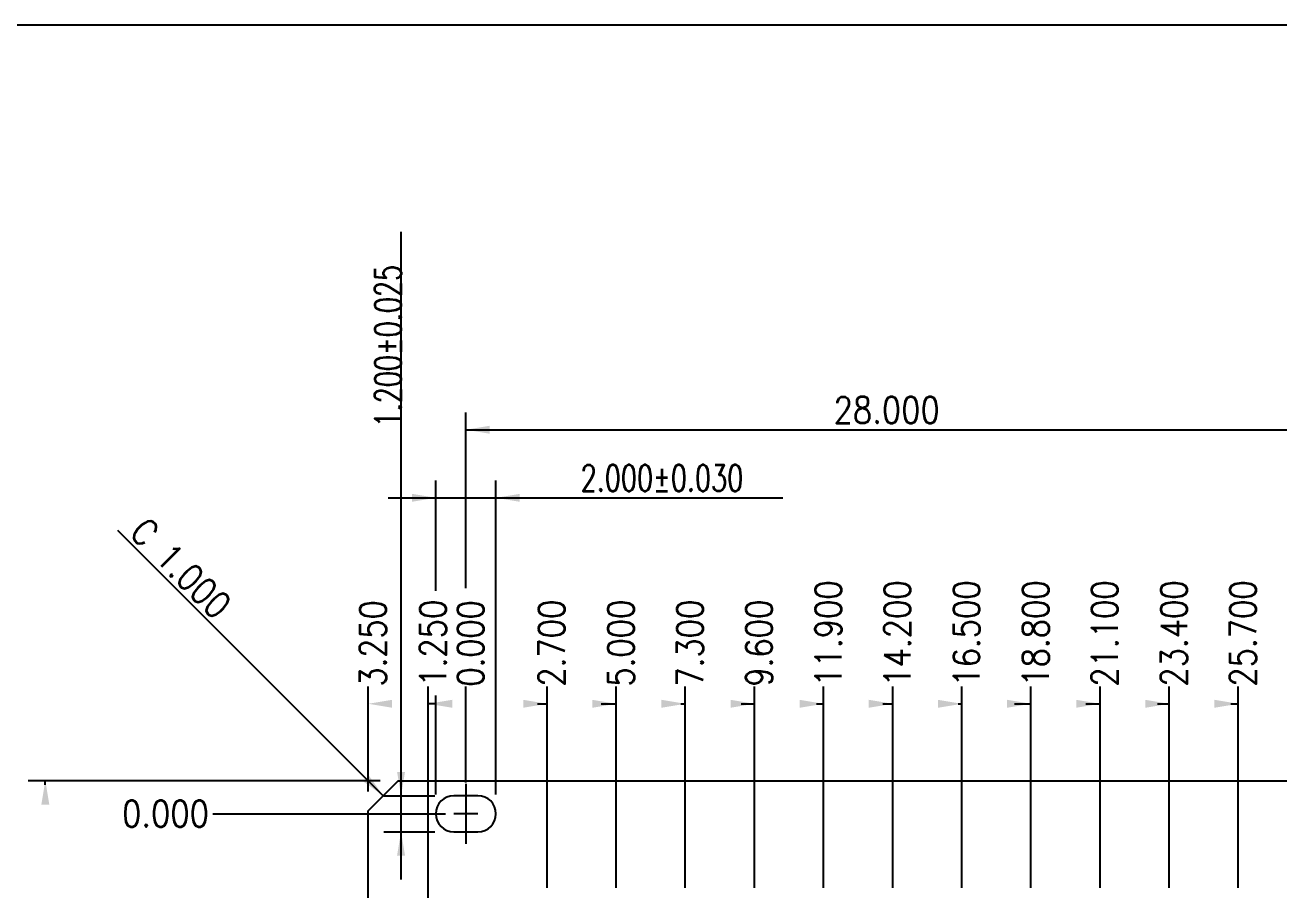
# Model space of a CAD drawing. Extents: x -105 to 405, y -68 to 126.
# Drawn here: x 222.39 to 264.11, y 97.54 to 126.32 of the extents above; entities that cross this region are included whole.
import ezdxf

# ---------------------------------------------------------------- set-up
doc = ezdxf.new("R2010")
doc.units = 0
doc.linetypes.add('CENTER', pattern=[12, 7.5, -1.5, 1.5, -1.5])
for name, color, linetype in [('2', 7, 'CONTINUOUS'), ('2D', 4, 'CONTINUOUS'), ('TEMPLATE', 6, 'CONTINUOUS')]:
    doc.layers.add(name, color=color, linetype=linetype)
doc.styles.get("Standard").update_dxf_attribs({"font": 'ROMANS', "bigfont": 'EXTFONT2'})

msp = doc.modelspace()

# ---------------------------------------------------------------- linework, layer by layer
at = {"layer": '2', "linetype": 'CONTINUOUS'}
msp.add_lwpolyline([(233.8045, 60.1749), (233.8045, 70.1749), (234.8045, 70.1749, 0.4142136), (235.8045, 71.1749), (235.8045, 78.1749, 0.4142136), (234.8045, 79.1749), (233.8045, 79.1749), (233.8045, 81.1749), (234.8045, 81.1749, 0.4142136), (235.8045, 82.1749), (235.8045, 89.1749, 0.4142136), (234.8045, 90.1749), (233.8045, 90.1749), (233.8045, 100.1749), (234.8045, 101.1749), (297.7078, 101.1749)], format="xyb", dxfattribs=at)
at = {"layer": '2D', "color": 7, "linetype": 'CONTINUOUS'}
for p, q in [((234.8971, 100.6749), (234.8971, 119.4419)), ((237.0545, 107.5784), (237.0545, 113.4245)), ((237.0545, 112.853), (265.0545, 112.853)), ((236.0545, 107.4898), (236.0545, 111.1595)), ((238.0545, 100.7099), (238.0545, 111.1595)), ((234.467, 110.588), (239.642, 110.588)), ((238.0545, 110.588), (247.6023, 110.588)), ((234.3045, 100.6749), (225.478, 109.5015)), ((233.8045, 100.8099), (233.8045, 104.3053)), ((235.8045, 89.8099), (235.8045, 104.3053)), ((237.0545, 101.1099), (237.0545, 104.3053)), ((239.7545, 97.6099), (239.7545, 104.3053)), ((242.0545, 97.6099), (242.0545, 104.3053)), ((244.3545, 97.6099), (244.3545, 104.3053)), ((246.6545, 97.6099), (246.6545, 104.3053)), ((248.9545, 97.6099), (248.9545, 104.3053)), ((251.2545, 97.6099), (251.2545, 104.3053)), ((253.5545, 97.6099), (253.5545, 104.3053)), ((255.8545, 97.6099), (255.8545, 104.3053)), ((258.1545, 97.6099), (258.1545, 104.3053)), ((260.4545, 97.6099), (260.4545, 104.3053)), ((262.7545, 97.6099), (262.7545, 104.3053)), ((236.0545, 100.7099), (236.0545, 104.0136)), ((237.0545, 101.1099), (237.0545, 104.0136)), ((233.8103, 103.7338), (233.8045, 103.7338)), ((236.0341, 103.7338), (235.8045, 103.7338)), ((237.0545, 103.7338), (237.0545, 103.7338)), ((239.4406, 103.7338), (239.7545, 103.7338)), ((241.5596, 103.7338), (242.0545, 103.7338)), ((244.2027, 103.7338), (244.3545, 103.7338)), ((246.2102, 103.7338), (246.6545, 103.7338)), ((248.7195, 103.7338), (248.9545, 103.7338)), ((250.9277, 103.7338), (251.2545, 103.7338)), ((253.437, 103.7338), (253.5545, 103.7338)), ((255.3106, 103.7338), (255.8545, 103.7338)), ((257.686, 103.7338), (258.1545, 103.7338)), ((260.0615, 103.7338), (260.4545, 103.7338)), ((262.5039, 103.7338), (262.7545, 103.7338)), ((234.8971, 97.8874), (234.8971, 102.2624)), ((234.2021, 101.1749), (222.4893, 101.1749)), ((223.0608, 101.0315), (223.0608, 101.1749)), ((237.4545, 100.6749), (236.6545, 100.6749)), ((229.2054, 100.0749), (229.2054, 100.0749)), ((236.6545, 99.4749), (237.4545, 99.4749))]:
    msp.add_line(p, q, dxfattribs=at)
at = {"layer": '2D', "linetype": 'CENTER'}
msp.add_line((237.0545, 101.0749), (237.0545, 99.0749), dxfattribs=at)
at = {"layer": '2D', "color": 7}
for p, q in [((234.3256, 100.6749), (236.0195, 100.6749)), ((228.6339, 100.0749), (236.3761, 100.0749)), ((234.3256, 99.4749), (236.0195, 99.4749))]:
    msp.add_line(p, q, dxfattribs=at)
at = {"layer": '2D'}
msp.add_line((237.4545, 100.0749), (236.6545, 100.0749), dxfattribs=at)
at = {"layer": '2D', "color": 7, "linetype": 'CONTINUOUS'}
for centre, start, end in [((236.6545, 100.0749), 90, 270), ((237.4545, 100.0749), 270, 90)]:
    msp.add_arc(centre, 0.6, start, end, dxfattribs=at)
at = {"layer": '2D', "color": 7}
for points in [[(237.8482, 112.9853), (237.8482, 112.7207), (237.0545, 112.853)], [(235.2607, 110.7203), (235.2607, 110.4557), (236.0545, 110.588)], [(238.8482, 110.4557), (238.8482, 110.7203), (238.0545, 110.588)], [(234.5982, 103.8661), (234.5982, 103.6015), (233.8045, 103.7338)], [(236.5982, 103.8661), (236.5982, 103.6015), (235.8045, 103.7338)], [(238.9607, 103.6015), (238.9607, 103.8661), (239.7545, 103.7338)], [(241.2607, 103.6015), (241.2607, 103.8661), (242.0545, 103.7338)], [(243.5607, 103.6015), (243.5607, 103.8661), (244.3545, 103.7338)], [(245.8607, 103.6015), (245.8607, 103.8661), (246.6545, 103.7338)], [(248.1607, 103.6015), (248.1607, 103.8661), (248.9545, 103.7338)], [(250.4607, 103.6015), (250.4607, 103.8661), (251.2545, 103.7338)], [(252.7607, 103.6015), (252.7607, 103.8661), (253.5545, 103.7338)], [(255.0607, 103.6015), (255.0607, 103.8661), (255.8545, 103.7338)], [(257.3607, 103.6015), (257.3607, 103.8661), (258.1545, 103.7338)], [(259.6607, 103.6015), (259.6607, 103.8661), (260.4545, 103.7338)], [(261.9607, 103.6015), (261.9607, 103.8661), (262.7545, 103.7338)], [(235.0294, 101.4687), (234.7648, 101.4687), (234.8971, 100.6749)], [(223.1931, 100.3812), (222.9285, 100.3812), (223.0608, 101.1749)], [(233.6497, 101.1427), (233.8368, 101.3297), (234.3045, 100.6749)], [(234.7648, 98.6812), (235.0294, 98.6812), (234.8971, 99.4749)]]:
    msp.add_solid(points, dxfattribs=at)
at = {"layer": 'TEMPLATE'}
msp.add_lwpolyline([(172.0884, -6.222), (358.7198, -6.222), (358.7198, 126.3204), (172.0884, 126.3204)], close=True, dxfattribs=at)

# ---------------------------------------------------------------- texts
at = {"layer": '2D', "color": 7, "char_height": 0.875}
for s, insert, attachment_point, rotation in [('\\W0.714286;1.200\\M+1817D0.025', (234.8971, 115.6356), 8, 90), ('\\W0.857143;C 1.000', (227.2634, 107.9348), 8, 315), ('\\W0.857143;11.900', (249.1107, 104.3053), 4, 90), ('\\W0.857143;14.200', (251.4107, 104.3053), 4, 90), ('\\W0.857143;16.500', (253.7107, 104.3053), 4, 90), ('\\W0.857143;18.800', (256.0107, 104.3053), 4, 90), ('\\W0.857143;21.100', (258.3107, 104.3053), 4, 90), ('\\W0.857143;23.400', (260.6107, 104.3053), 4, 90), ('\\W0.857143;25.700', (262.9107, 104.3053), 4, 90), ('\\W0.851852;3.250', (233.9607, 104.3053), 4, 90), ('\\W0.857143;1.250', (235.9607, 104.3053), 4, 90), ('\\W0.851852;0.000', (237.2107, 104.3053), 4, 90), ('\\W0.857143;2.700', (239.9107, 104.3053), 4, 90), ('\\W0.857143;5.000', (242.2107, 104.3053), 4, 90), ('\\W0.857143;7.300', (244.5107, 104.3053), 4, 90), ('\\W0.857143;9.600', (246.8107, 104.3053), 4, 90)]:
    msp.add_mtext(s, dxfattribs=dict(at, insert=insert, attachment_point=attachment_point, rotation=rotation))
for s, insert, attachment_point in [('\\W0.857143;28.000', (251.0545, 113.0718), 8), ('\\W0.714286;2.000\\M+1817D0.030', (243.5773, 110.8068), 8), ('\\W0.857143;0.000', (228.5089, 100.0749), 6)]:
    msp.add_mtext(s, dxfattribs=dict(at, insert=insert, attachment_point=attachment_point))

doc.saveas('drawing.dxf')
